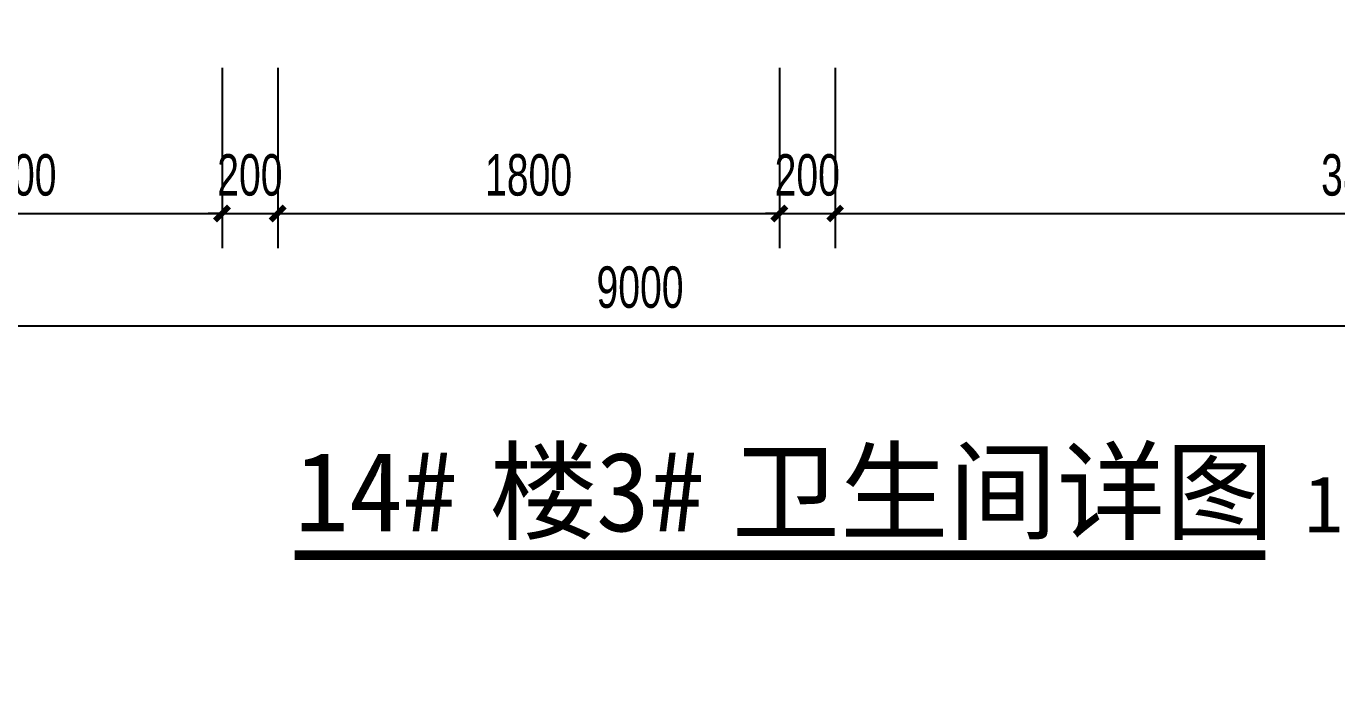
# Model space of a CAD drawing. Extents: x -26219 to 315419, y -160410 to -120810.
# Drawn here: x 278486 to 283189, y -142900 to -140543 of the extents above; entities that cross this region are included whole.
import ezdxf
from ezdxf.xclip import XClip

# ---------------------------------------------------------------- set-up
doc = ezdxf.new("R2010")
doc.units = 0
doc.header["$LTSCALE"] = 1000
doc.header["$MEASUREMENT"] = 0
doc.header["$XCLIPFRAME"] = 0
doc.linetypes.add('104-14# 核心筒$2$DOTE', pattern=[2.42, 2, -0.2, 0.02, -0.2])
for name, color, linetype in [('01-标注_尺寸', 124, 'Continuous'), ('104-14# 核心筒$2$A_AXIS-轴线', 36, '104-14# 核心筒$2$DOTE'), ('DIM_SYMB', 3, 'Continuous'), ('建-标注-文本', 254, 'Continuous')]:
    doc.layers.add(name, color=color, linetype=linetype)
doc.styles.add('_TCH_DIM_T3', font='ros.shx', dxfattribs={"width": 0.705882, "bigfont": 'jd.shx'})
doc.styles.get("Standard").update_dxf_attribs({"font": 'STXIHEI_0.TTF'})
doc.dimstyles.new('_TCH_ARCH&&50', dxfattribs={"dimtxt": 148.75, "dimasz": 50, "dimexe": 125, "dimexo": 150, "dimgap": 63.125, "dimtad": 1, "dimdec": 0, "dimzin": 0, "dimdsep": 46, "dimtxsty": '_TCH_DIM_T3', "dimblk": 'ARCHTICK', "dimcen": 0.09, "dimclrt": 7, "dimazin": 2, "dimtfac": 1, "dimtdec": 0, "dimtix": 1, "dimtmove": 2, "dimatfit": 3, "dimfxl": 0, "dimtolj": 1, "dimtzin": 0, "dimarcsym": 0})

# ---------------------------------------------------------------- blocks, each defined once
blk = doc.blocks.new('104-14# 核心筒')
at = {"layer": '104-14# 核心筒$2$A_AXIS-轴线'}
for p, q in [((104400, 110750), (120259.9, 110750)), ((-24839, 16700), (120259.9, 16700))]:
    blk.add_line(p, q, dxfattribs=at)
blk = doc.blocks.new('_ArchTick')
at = {"color": 0, "linetype": 'ByBlock', "const_width": 0.4}
blk.add_lwpolyline([(-0.5, -0.5), (0.5, 0.5)], dxfattribs=at)
blk = doc.blocks.new('*D1580')
at = {"layer": '01-标注_尺寸', "color": 0, "lineweight": -2, "transparency": 16777216}
for p, q in [((276188.7, -141168.4), (276188.7, -141743.4)), ((285188.7, -141168.4), (285188.7, -141743.4)), ((276188.7, -141618.4), (285188.7, -141618.4))]:
    blk.add_line(p, q, dxfattribs=at)
at = {"layer": 'Defpoints', "color": 0, "transparency": 16777216}
for p in [(276188.7, -141018.4), (285188.7, -141018.4), (285188.7, -141618.4)]:
    blk.add_point(p, dxfattribs=at)
at = {"layer": '01-标注_尺寸', "color": 0, "lineweight": -2, "transparency": 16777216, "xscale": 50, "yscale": 50, "zscale": 50, "rotation": 180}
blk.add_blockref('_ArchTick', (276188.7, -141618.4), dxfattribs=at)
at = {"layer": '01-标注_尺寸', "color": 0, "lineweight": -2, "transparency": 16777216, "xscale": 50, "yscale": 50, "zscale": 50}
blk.add_blockref('_ArchTick', (285188.7, -141618.4), dxfattribs=at)
at = {"layer": '01-标注_尺寸', "color": 7, "transparency": 16777216, "insert": (280688.7, -141480.9), "char_height": 148.75, "attachment_point": 5, "style": '_TCH_DIM_T3'}
blk.add_mtext('\\A1;9000', dxfattribs=at)
blk = doc.blocks.new('*D1586')
at = {"layer": '01-标注_尺寸', "color": 0, "lineweight": -2, "transparency": 16777216}
for p, q in [((277688.7, -140693.4), (277688.7, -141340.6)), ((279188.7, -140693.4), (279188.7, -141340.6)), ((277688.7, -141215.6), (279188.7, -141215.6))]:
    blk.add_line(p, q, dxfattribs=at)
at = {"layer": 'Defpoints', "color": 0, "transparency": 16777216}
for p in [(277688.7, -140543.4), (279188.7, -140543.4), (279188.7, -141215.6)]:
    blk.add_point(p, dxfattribs=at)
at = {"layer": '01-标注_尺寸', "color": 0, "lineweight": -2, "transparency": 16777216, "xscale": 50, "yscale": 50, "zscale": 50, "rotation": 180}
blk.add_blockref('_ArchTick', (277688.7, -141215.6), dxfattribs=at)
at = {"layer": '01-标注_尺寸', "color": 0, "lineweight": -2, "transparency": 16777216, "xscale": 50, "yscale": 50, "zscale": 50}
blk.add_blockref('_ArchTick', (279188.7, -141215.6), dxfattribs=at)
at = {"layer": '01-标注_尺寸', "color": 7, "transparency": 16777216, "insert": (278438.7, -141078.1), "char_height": 148.75, "attachment_point": 5, "style": '_TCH_DIM_T3'}
blk.add_mtext('\\A1;1500', dxfattribs=at)
blk = doc.blocks.new('*D1587')
at = {"layer": '01-标注_尺寸', "color": 0, "lineweight": -2, "transparency": 16777216}
for p, q in [((279188.7, -140693.4), (279188.7, -141340.6)), ((279388.7, -140693.4), (279388.7, -141340.6)), ((279188.7, -141215.6), (279138.7, -141215.6)), ((279188.7, -141215.6), (279388.7, -141215.6)), ((279388.7, -141215.6), (279438.7, -141215.6))]:
    blk.add_line(p, q, dxfattribs=at)
at = {"layer": 'Defpoints', "color": 0, "transparency": 16777216}
for p in [(279188.7, -140543.4), (279388.7, -140543.4), (279388.7, -141215.6)]:
    blk.add_point(p, dxfattribs=at)
at = {"layer": '01-标注_尺寸', "color": 0, "lineweight": -2, "transparency": 16777216, "xscale": 50, "yscale": 50, "zscale": 50}
blk.add_blockref('_ArchTick', (279188.7, -141215.6), dxfattribs=at)
at = {"layer": '01-标注_尺寸', "color": 0, "lineweight": -2, "transparency": 16777216, "xscale": 50, "yscale": 50, "zscale": 50, "rotation": 180}
blk.add_blockref('_ArchTick', (279388.7, -141215.6), dxfattribs=at)
at = {"layer": '01-标注_尺寸', "color": 7, "transparency": 16777216, "insert": (279288.7, -141078.1), "char_height": 148.75, "attachment_point": 5, "style": '_TCH_DIM_T3'}
blk.add_mtext('\\A1;200', dxfattribs=at)
blk = doc.blocks.new('*D1588')
at = {"layer": '01-标注_尺寸', "color": 0, "lineweight": -2, "transparency": 16777216}
for p, q in [((279388.7, -140693.4), (279388.7, -141340.6)), ((281188.7, -140693.4), (281188.7, -141340.6)), ((279388.7, -141215.6), (281188.7, -141215.6))]:
    blk.add_line(p, q, dxfattribs=at)
at = {"layer": 'Defpoints', "color": 0, "transparency": 16777216}
for p in [(279388.7, -140543.4), (281188.7, -140543.4), (281188.7, -141215.6)]:
    blk.add_point(p, dxfattribs=at)
at = {"layer": '01-标注_尺寸', "color": 0, "lineweight": -2, "transparency": 16777216, "xscale": 50, "yscale": 50, "zscale": 50, "rotation": 180}
blk.add_blockref('_ArchTick', (279388.7, -141215.6), dxfattribs=at)
at = {"layer": '01-标注_尺寸', "color": 0, "lineweight": -2, "transparency": 16777216, "xscale": 50, "yscale": 50, "zscale": 50}
blk.add_blockref('_ArchTick', (281188.7, -141215.6), dxfattribs=at)
at = {"layer": '01-标注_尺寸', "color": 7, "transparency": 16777216, "insert": (280288.7, -141078.1), "char_height": 148.75, "attachment_point": 5, "style": '_TCH_DIM_T3'}
blk.add_mtext('\\A1;1800', dxfattribs=at)
blk = doc.blocks.new('*D1589')
at = {"layer": '01-标注_尺寸', "color": 0, "lineweight": -2, "transparency": 16777216}
for p, q in [((281188.7, -140693.4), (281188.7, -141340.6)), ((281388.7, -140693.4), (281388.7, -141340.6)), ((281188.7, -141215.6), (281138.7, -141215.6)), ((281188.7, -141215.6), (281388.7, -141215.6)), ((281388.7, -141215.6), (281438.7, -141215.6))]:
    blk.add_line(p, q, dxfattribs=at)
at = {"layer": 'Defpoints', "color": 0, "transparency": 16777216}
for p in [(281188.7, -140543.4), (281388.7, -140543.4), (281388.7, -141215.6)]:
    blk.add_point(p, dxfattribs=at)
at = {"layer": '01-标注_尺寸', "color": 0, "lineweight": -2, "transparency": 16777216, "xscale": 50, "yscale": 50, "zscale": 50}
blk.add_blockref('_ArchTick', (281188.7, -141215.6), dxfattribs=at)
at = {"layer": '01-标注_尺寸', "color": 0, "lineweight": -2, "transparency": 16777216, "xscale": 50, "yscale": 50, "zscale": 50, "rotation": 180}
blk.add_blockref('_ArchTick', (281388.7, -141215.6), dxfattribs=at)
at = {"layer": '01-标注_尺寸', "color": 7, "transparency": 16777216, "insert": (281288.7, -141078.1), "char_height": 148.75, "attachment_point": 5, "style": '_TCH_DIM_T3'}
blk.add_mtext('\\A1;200', dxfattribs=at)
blk = doc.blocks.new('*D1590')
at = {"layer": '01-标注_尺寸', "color": 0, "lineweight": -2, "transparency": 16777216}
for p, q in [((281388.7, -140693.4), (281388.7, -141340.6)), ((285188.7, -140693.4), (285188.7, -141340.6)), ((281388.7, -141215.6), (285188.7, -141215.6))]:
    blk.add_line(p, q, dxfattribs=at)
at = {"layer": 'Defpoints', "color": 0, "transparency": 16777216}
for p in [(281388.7, -140543.4), (285188.7, -140543.4), (285188.7, -141215.6)]:
    blk.add_point(p, dxfattribs=at)
at = {"layer": '01-标注_尺寸', "color": 0, "lineweight": -2, "transparency": 16777216, "xscale": 50, "yscale": 50, "zscale": 50, "rotation": 180}
blk.add_blockref('_ArchTick', (281388.7, -141215.6), dxfattribs=at)
at = {"layer": '01-标注_尺寸', "color": 0, "lineweight": -2, "transparency": 16777216, "xscale": 50, "yscale": 50, "zscale": 50}
blk.add_blockref('_ArchTick', (285188.7, -141215.6), dxfattribs=at)
at = {"layer": '01-标注_尺寸', "color": 7, "transparency": 16777216, "insert": (283288.7, -141078.1), "char_height": 148.75, "attachment_point": 5, "style": '_TCH_DIM_T3'}
blk.add_mtext('\\A1;3800', dxfattribs=at)

msp = doc.modelspace()

# ---------------------------------------------------------------- linework, layer by layer
at = {"layer": 'DIM_SYMB', "const_width": 35}
msp.add_lwpolyline([(279449.8, -142442.1), (282932.3, -142442.1)], dxfattribs=at)

# ---------------------------------------------------------------- block references
ref = msp.add_blockref('104-14# 核心筒', (201591, -159600))
XClip(ref).set_block_clipping_path([(32000, 6700), (42400, 18198.7390783391)])
ref = msp.add_blockref('104-14# 核心筒', (162825.3, -253650))
XClip(ref).set_block_clipping_path([(94442.2879467641, 101022.6274729816), (105150.0000113929, 111550)])

# ---------------------------------------------------------------- texts
at = {"layer": '建-标注-文本'}
for s, height, p in [('楼', 285.4, (280148.2, -142356.3)), ('卫生间详图', 285.43, (281017.1, -142356.3)), ('14#', 285.43, (279449.8, -142356.3)), ('3#', 285.43, (280530.3, -142356.3)), ('1:50', 203.88, (283072.3, -142360.1))]:
    msp.add_text(s, height=height, dxfattribs=at).set_placement(p)

# ---------------------------------------------------------------- dimensions: what is measured, and where the dimension line sits
at = {"layer": '01-标注_尺寸'}
for p1, p2, distance, picture, middle in [((277688.7, -140543.4), (279188.7, -140543.4), -672.1, '*D1586', (278438.7, -141078.1)), ((279188.7, -140543.4), (279388.7, -140543.4), -672.1, '*D1587', (279288.7, -141078.1)), ((279388.7, -140543.4), (281188.7, -140543.4), -672.1, '*D1588', (280288.7, -141078.1)), ((281188.7, -140543.4), (281388.7, -140543.4), -672.1, '*D1589', (281288.7, -141078.1)), ((281388.7, -140543.4), (285188.7, -140543.4), -672.1, '*D1590', (283288.7, -141078.1)), ((276188.7, -141018.4), (285188.7, -141018.4), -600, '*D1580', (280688.7, -141480.9))]:
    dim = msp.add_aligned_dim(p1=p1, p2=p2, distance=distance, dimstyle='_TCH_ARCH&&50', dxfattribs=at)
    dim.commit()
    dim.dimension.update_dxf_attribs({"geometry": picture, "text_midpoint": middle})

doc.saveas('drawing.dxf')
